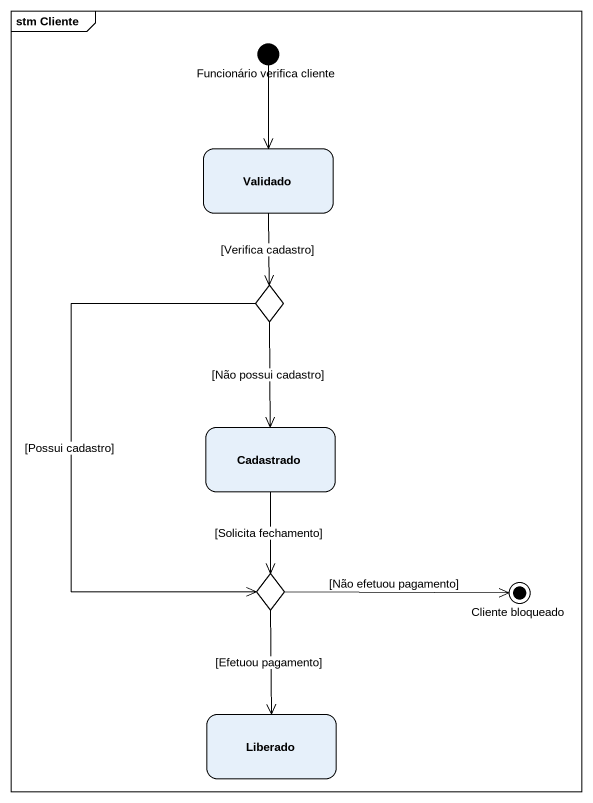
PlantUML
@startuml
mainframe stm Cliente
hide empty description
state "Funcionário verifica cliente" as Funcionário_verifica_cliente <<start>>
state Validado
state choice1 <<choice>>
state Cadastrado
state choice2 <<choice>>
state "Cliente bloqueado" as Cliente_bloqueado <<end>>
state Liberado
Funcionário_verifica_cliente --> Validado
Validado --> choice1 : [Verifica cadastro]
choice1 --> Cadastrado : [Não possui cadastro]
choice1 --> choice2 : [Possui cadastro]
Cadastrado --> choice2 : [Solicita fechamento]
choice2 -right-> Cliente_bloqueado : [Não efetuou pagamento]
choice2 --> Liberado : [Efetuou pagamento]
@enduml
